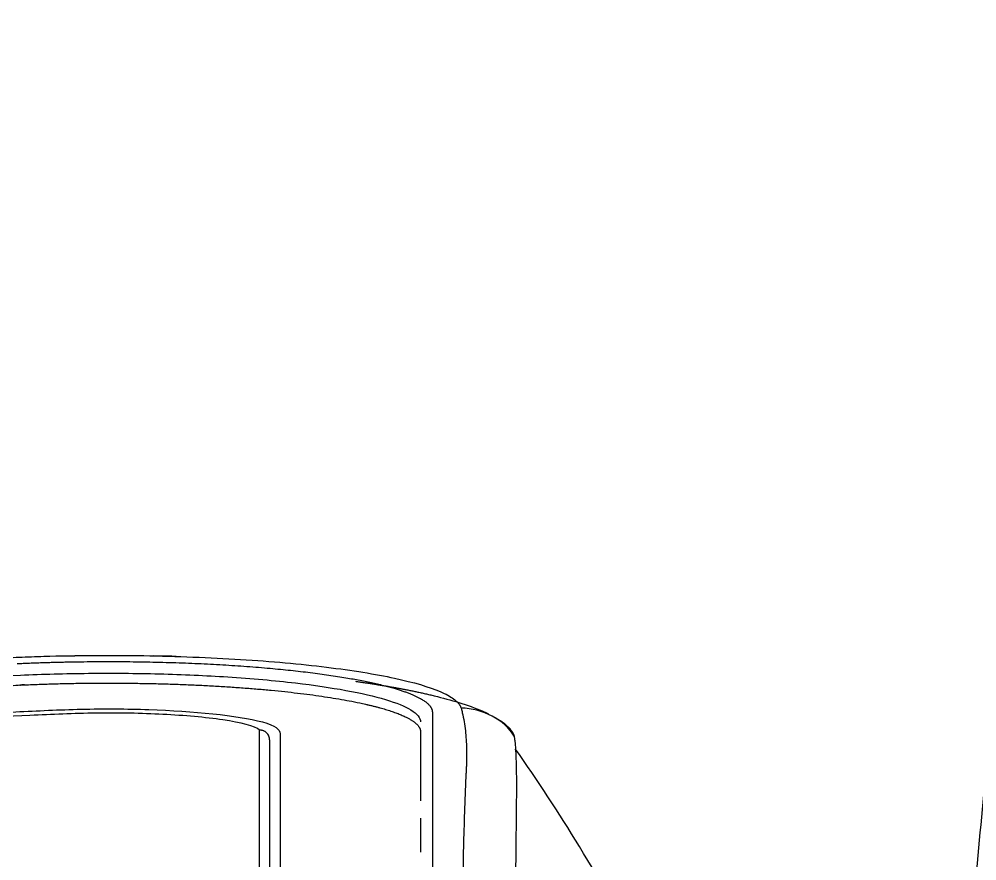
# Model space of a CAD drawing. Header units: millimetres. Extents: x 0 to 2520, y 0 to 1796.
# Drawn here: x 814.18 to 842.81, y 606.22 to 631.39 of the extents above; entities that cross this region are included whole.
import ezdxf

# ---------------------------------------------------------------- set-up
doc = ezdxf.new("R2010")
doc.units = ezdxf.units.MM
doc.header["$LTSCALE"] = 50

msp = doc.modelspace()

# ---------------------------------------------------------------- linework, layer by layer
at = {"color": 7, "linetype": 'Continuous'}
for p, q in [((827.385, 610.816), (827.394, 610.786)), ((826.533, 610.669), (826.533, 569.366)), ((821.366, 568.673), (821.366, 610.132)), ((821.666, 609.842), (821.666, 568.374))]:
    msp.add_line(p, q, dxfattribs=at)
for points, knots in [([(846.116, 631.388), (846.108, 631.344), (845.996, 630.684), (845.062, 625.101), (843.96, 617.195), (842.918, 607.448), (842.283, 600.058), (841.794, 592.714), (841.588, 587.819), (841.49, 585.492)], [0, 0, 0, 0, 0.002893, 0.0432, 0.365273, 0.520216, 0.680632, 0.84823, 1, 1, 1, 1]), ([(813.427, 612.279), (813.561, 612.285), (813.81, 612.297), (814.061, 612.308), (814.179, 612.313)], [0, 0, 0, 0, 0.535706, 1, 1, 1, 1]), ([(818.876, 612.335), (818.706, 612.34), (818.476, 612.345), (818.246, 612.347), (818.187, 612.347)], [0, 0, 0, 0, 0.742274, 1, 1, 1, 1]), ([(789.615, 610.494), (789.798, 610.505), (789.982, 610.516), (798.081, 610.988), (806.105, 611.404), (814.217, 611.774)], [0, 0, 0, 0, 0.022671, 0.022671, 1, 1, 1, 1]), ([(814.217, 611.774), (814.879, 611.804), (816.265, 611.842), (818.385, 611.825), (820.513, 611.73), (822.422, 611.56), (824.02, 611.326), (825.205, 611.051), (825.994, 610.728), (826.182, 610.496), (826.182, 610.374)], [0, 0, 0, 0, 0.119378, 0.242045, 0.364918, 0.5, 0.619378, 0.742045, 0.864918, 1, 1, 1, 1]), ([(824.234, 611.59), (824.249, 611.588), (824.278, 611.584), (824.322, 611.578), (824.366, 611.572), (824.41, 611.565), (824.454, 611.559), (824.498, 611.553), (824.542, 611.546), (824.585, 611.54), (824.629, 611.533), (824.672, 611.527), (824.715, 611.52), (824.758, 611.513), (824.801, 611.507), (824.844, 611.5), (824.886, 611.493), (824.929, 611.486), (824.971, 611.48), (825.014, 611.473), (825.056, 611.466), (825.098, 611.459), (825.14, 611.452), (825.182, 611.444), (825.223, 611.437), (825.265, 611.43), (825.306, 611.423), (825.347, 611.416), (825.389, 611.408), (825.43, 611.401), (825.47, 611.394), (825.511, 611.386), (825.552, 611.379), (825.592, 611.371), (825.632, 611.363), (825.672, 611.356), (825.718, 611.347), (825.77, 611.337), (825.829, 611.325), (825.889, 611.313), (825.949, 611.301), (826.01, 611.288), (826.072, 611.275), (826.134, 611.262), (826.198, 611.248), (826.261, 611.234), (826.326, 611.22), (826.391, 611.205), (826.456, 611.19), (826.522, 611.174), (826.566, 611.163), (826.588, 611.158)], [0, 0, 0, 0, 0.01698, 0.033969, 0.050967, 0.067973, 0.084988, 0.102012, 0.119044, 0.136085, 0.153134, 0.170192, 0.187258, 0.204333, 0.221416, 0.238508, 0.255608, 0.272716, 0.289833, 0.306958, 0.324091, 0.341233, 0.358383, 0.375541, 0.392707, 0.409881, 0.427064, 0.444255, 0.461454, 0.47866, 0.495876, 0.513099, 0.53033, 0.547569, 0.564816, 0.582072, 0.599335, 0.624472, 0.650152, 0.676374, 0.703135, 0.730434, 0.758268, 0.786636, 0.815536, 0.844966, 0.874924, 0.905408, 0.936417, 0.967948, 1, 1, 1, 1]), ([(826.588, 611.158), (826.84, 611.092), (827.382, 610.951), (827.889, 610.766), (828.14, 610.65), (828.198, 610.623)], [0, 0, 0, 0, 0.400767, 0.861921, 1, 1, 1, 1]), ([(790.885, 609.464), (795.994, 609.762), (801.131, 610.043), (808.885, 610.432), (811.478, 610.557), (814.728, 610.707), (815.372, 610.742), (816.708, 610.771), (817.395, 610.768), (819.386, 610.7), (820.693, 610.581), (821.838, 610.271), (821.983, 610.147), (821.982, 609.899), (821.982, 609.775), (821.982, 609.404), (821.982, 609.156), (821.982, 608.413), (821.982, 607.918), (821.982, 606.431), (821.982, 601.477), (821.982, 588.595), (821.982, 576.703), (821.982, 568.776)], [0, 0, 0, 0, 0.0625, 0.0625, 0.09375, 0.09375, 0.101562, 0.101562, 0.109375, 0.109375, 0.125, 0.125, 0.132812, 0.132812, 0.140625, 0.140625, 0.15625, 0.15625, 0.1875, 0.1875, 0.25, 0.5, 1, 1, 1, 1]), ([(821.366, 610.132), (821.242, 610.255), (820.798, 610.359), (819.748, 610.514), (819.121, 610.568), (817.834, 610.634), (817.148, 610.647), (815.81, 610.632), (815.156, 610.598), (811.876, 610.447), (809.257, 610.322), (801.427, 609.929), (796.239, 609.646), (791.082, 609.345)], [0, 0, 0, 0, 0.0625, 0.0625, 0.125, 0.125, 0.1875, 0.1875, 0.25, 0.25, 0.5, 0.5, 1, 1, 1, 1]), ([(828.39, 610.519), (828.499, 610.458), (828.602, 610.395), (828.684, 610.331), (828.686, 610.329)], [0, 0, 0, 0, 0.97578, 1, 1, 1, 1]), ([(821.666, 609.842), (821.666, 609.861), (821.664, 609.881), (821.658, 609.909), (821.656, 609.918), (821.65, 609.937), (821.646, 609.946), (821.635, 609.972), (821.626, 609.989), (821.61, 610.013), (821.604, 610.021), (821.591, 610.035), (821.585, 610.043), (821.564, 610.063), (821.549, 610.075), (821.524, 610.09), (821.516, 610.095), (821.498, 610.104), (821.481, 610.112), (821.462, 610.118), (821.444, 610.123), (821.434, 610.126), (821.415, 610.129), (821.405, 610.13), (821.385, 610.132), (821.375, 610.132), (821.366, 610.132)], [0, 0, 0, 0, 0.125, 0.125, 0.1875, 0.1875, 0.25, 0.25, 0.375, 0.375, 0.4375, 0.4375, 0.5, 0.5, 0.625, 0.625, 0.6875, 0.6875, 0.75, 0.8125, 0.8125, 0.875, 0.875, 0.9375, 0.9375, 1, 1, 1, 1]), ([(828.846, 610.178), (828.848, 610.175), (828.853, 610.169), (828.861, 610.16), (828.868, 610.151), (828.878, 610.138), (828.89, 610.122), (828.9, 610.108), (828.904, 610.101)], [0, 0, 0, 0, 0.117182, 0.23438, 0.351595, 0.468829, 0.734343, 1, 1, 1, 1]), ([(828.904, 610.101), (828.906, 610.098), (828.911, 610.092), (828.917, 610.083), (828.922, 610.073), (828.928, 610.064), (828.933, 610.054), (828.939, 610.045), (828.944, 610.035), (828.947, 610.028), (828.949, 610.025)], [0, 0, 0, 0, 0.122885, 0.245424, 0.367733, 0.489926, 0.612116, 0.734419, 0.872742, 1, 1, 1, 1]), ([(828.949, 610.025), (828.951, 610.021), (828.954, 610.014), (828.958, 610.005), (828.961, 609.997), (828.964, 609.991), (828.965, 609.988), (828.966, 609.986)], [0, 0, 0, 0, 0.281859, 0.528481, 0.739097, 0.876481, 1, 1, 1, 1]), ([(828.966, 609.986), (828.966, 609.985), (828.967, 609.981), (828.969, 609.977), (828.971, 609.973), (828.972, 609.969), (828.973, 609.965), (828.974, 609.962), (828.975, 609.959), (828.976, 609.957), (828.976, 609.954), (828.977, 609.953), (828.977, 609.951), (828.977, 609.951), (828.978, 609.95)], [0, 0, 0, 0, 0.141499, 0.263281, 0.363418, 0.475543, 0.577646, 0.669342, 0.750459, 0.820986, 0.881024, 0.93074, 0.970332, 1, 1, 1, 1]), ([(833.105, 602.599), (833.02, 602.787), (832.368, 604.195), (831.017, 606.583), (829.68, 608.637), (829.01, 609.574)], [0, 0, 0, 0, 0.074468, 0.560876, 1, 1, 1, 1]), ([(791.082, 609.345), (788.49, 609.194), (786.098, 608.941), (782.356, 608.236), (781.041, 607.772), (780.687, 607.036), (780.766, 606.79), (780.766, 606.298), (780.766, 606.053), (780.766, 605.316), (780.766, 604.824), (780.766, 602.368), (780.766, 600.402), (780.766, 594.506), (780.766, 590.576), (780.766, 582.714), (780.77, 578.784), (780.765, 574.608), (780.767, 574.362), (780.762, 573.871), (780.775, 573.625), (781.277, 572.888), (782.094, 572.41), (784.467, 571.53), (786.055, 571.12), (789.713, 570.398), (791.83, 570.08), (798.597, 569.27), (803.236, 568.765), (808.502, 568.212), (809.089, 568.151), (810.261, 568.029), (810.85, 567.966), (812.735, 567.837), (814.101, 567.807), (816.757, 567.858), (818.062, 567.936), (820.275, 568.218), (821.182, 568.426), (821.366, 568.673)], [0, 0, 0, 0, 0.03125, 0.03125, 0.0625, 0.0625, 0.078125, 0.078125, 0.09375, 0.09375, 0.125, 0.125, 0.25, 0.25, 0.5, 0.5, 0.75, 0.75, 0.765625, 0.765625, 0.78125, 0.78125, 0.8125, 0.8125, 0.84375, 0.84375, 0.875, 0.875, 0.9375, 0.9375, 0.945313, 0.945313, 0.953125, 0.953125, 0.96875, 0.96875, 0.984375, 0.984375, 1, 1, 1, 1]), ([(821.982, 568.776), (821.982, 568.525), (821.285, 568.289), (819.326, 567.949), (818.07, 567.835), (815.422, 567.715), (814.033, 567.71), (812.048, 567.78), (811.393, 567.817), (810.154, 567.919), (809.578, 567.984), (804.285, 568.534), (799.653, 569.046), (792.79, 569.837), (790.594, 570.125), (786.666, 570.819), (784.976, 571.204), (782.238, 572.063), (781.234, 572.527), (780.391, 573.25), (780.217, 573.5), (780.121, 573.997), (780.148, 574.246), (780.149, 578.478), (780.149, 582.46), (780.149, 590.425), (780.149, 594.408), (780.149, 600.382), (780.149, 602.373), (780.149, 604.862), (780.149, 605.36), (780.149, 606.107), (780.149, 606.356), (780.149, 606.854), (780.063, 607.103), (780.267, 607.432), (780.344, 607.513), (780.448, 607.593)], [0, 0, 0, 0, 0.016577, 0.016577, 0.033153, 0.033153, 0.04973, 0.04973, 0.058018, 0.058018, 0.066306, 0.066306, 0.132613, 0.132613, 0.165766, 0.165766, 0.198919, 0.198919, 0.232072, 0.232072, 0.248649, 0.248649, 0.265226, 0.265226, 0.530451, 0.530451, 0.795677, 0.795677, 0.92829, 0.92829, 0.961443, 0.961443, 0.978019, 0.978019, 0.994596, 0.994596, 1, 1, 1, 1])]:
    msp.add_open_spline(points, degree=3, knots=knots, dxfattribs=at)
for points, degree in [([(814.179, 612.313), (814.422, 612.322), (814.668, 612.331), (814.915, 612.338)], 3), ([(814.915, 612.338), (815.899, 612.366), (816.909, 612.372), (817.904, 612.357)], 3), ([(815.842, 612.344), (815.278, 612.343)], 1), ([(817.904, 612.357), (818.896, 612.341), (819.874, 612.303), (820.799, 612.245)], 3), ([(820.799, 612.245), (821.719, 612.187), (822.586, 612.109), (823.366, 612.014)], 3), ([(814.118, 612.121), (815.203, 612.17), (817.457, 612.189), (819.68, 612.126), (821.749, 611.985), (823.556, 611.774), (825.004, 611.503), (826.014, 611.188), (826.533, 610.845), (826.533, 610.669)], 2), ([(823.366, 612.014), (824.14, 611.919), (824.829, 611.808), (825.405, 611.684)], 3), ([(825.405, 611.684), (825.976, 611.561), (826.437, 611.425), (826.77, 611.283)], 3), ([(826.77, 611.283), (826.935, 611.212), (827.069, 611.139), (827.17, 611.066)], 3), ([(827.17, 611.066), (827.22, 611.029), (827.262, 610.992), (827.296, 610.955)], 3), ([(827.296, 610.955), (827.313, 610.937), (827.328, 610.918), (827.341, 610.899)], 3), ([(827.341, 610.899), (827.353, 610.881), (827.364, 610.862), (827.373, 610.844)], 3), ([(827.373, 610.844), (827.377, 610.834), (827.381, 610.825), (827.385, 610.816)], 3), ([(828.978, 609.95), (828.711, 610.425), (828.019, 610.79), (827.394, 610.786)], 3), ([(827.394, 610.786), (827.4, 610.763), (827.406, 610.741), (827.412, 610.718)], 3), ([(827.412, 610.718), (827.423, 610.673), (827.434, 610.628), (827.444, 610.583)], 3), ([(827.444, 610.583), (827.464, 610.493), (827.48, 610.404), (827.494, 610.314)], 3), ([(827.494, 610.314), (827.521, 610.136), (827.538, 609.959), (827.548, 609.781)], 3), ([(828.686, 610.329), (828.739, 610.279), (828.792, 610.228), (828.846, 610.178)], 3), ([(826.182, 610.086), (826.182, 609.397), (826.182, 608.709), (826.182, 608.021)], 3), ([(828.978, 609.95), (828.98, 609.934), (828.983, 609.916), (828.986, 609.899)], 3), ([(827.548, 609.781), (827.557, 609.605), (827.56, 609.429), (827.556, 609.252)], 3), ([(828.986, 609.899), (828.992, 609.864), (828.996, 609.828), (829, 609.793)], 3), ([(829, 609.793), (829.007, 609.718), (829.014, 609.643), (829.021, 609.568)], 3), ([(829.021, 609.568), (829.027, 609.405), (829.034, 609.242), (829.041, 609.08)], 3), ([(827.553, 609.121), (827.551, 609.077), (827.549, 609.034), (827.547, 608.99)], 3), ([(827.556, 609.252), (827.555, 609.209), (827.554, 609.165), (827.553, 609.121)], 3), ([(829.041, 609.08), (829.043, 608.904), (829.045, 608.728), (829.047, 608.552)], 3), ([(827.541, 608.858), (827.539, 608.815), (827.537, 608.771), (827.535, 608.727)], 3), ([(827.547, 608.99), (827.545, 608.946), (827.543, 608.902), (827.541, 608.858)], 3), ([(827.535, 608.727), (827.52, 608.378), (827.506, 608.028), (827.494, 607.678)], 3), ([(829.047, 608.552), (829.048, 608.506), (829.048, 608.46), (829.048, 608.414)], 3), ([(829.047, 608.275), (829.047, 608.229), (829.046, 608.183), (829.045, 608.138)], 3), ([(829.048, 608.414), (829.048, 608.368), (829.048, 608.321), (829.047, 608.275)], 3), ([(829.044, 608), (829.04, 607.634), (829.036, 607.27), (829.032, 606.909)], 3), ([(829.045, 608.138), (829.045, 608.092), (829.044, 608.046), (829.044, 608)], 3), ([(827.494, 607.678), (827.47, 606.98), (827.453, 606.281), (827.439, 605.583)], 3), ([(826.182, 607.501), (826.182, 607.161), (826.182, 606.822), (826.182, 606.482)], 3), ([(829.032, 606.909), (829.025, 606.192), (829.019, 605.474), (829.012, 604.756)], 3)]:
    msp.add_open_spline(points, degree=degree, dxfattribs=at)
msp.add_rational_spline([(789.615, 610.199), (789.798, 610.21), (789.982, 610.221), (790.166, 610.232), (798.083, 610.693), (806.104, 611.109), (814.217, 611.479), (817.094, 611.61), (820.044, 611.526), (822.443, 611.246), (824.841, 610.965), (826.182, 610.547), (826.182, 610.079), (826.182, 610.055), (826.182, 610.03), (826.182, 610.006)], [1, 1, 1, 1, 0.99954919843, 0.99954919843, 1, 0.929592720724, 0.929592720724, 1, 0.929592720724, 0.929592720724, 1, 1, 1, 1], degree=3, knots=[0, 0, 0, 0, 0.000181, 0.000181, 0.000181, 0.008038, 0.008038, 0.008038, 0.493782, 0.493782, 0.493782, 0.979527, 0.979527, 0.979527, 1, 1, 1, 1], dxfattribs=at)

doc.saveas('drawing.dxf')
